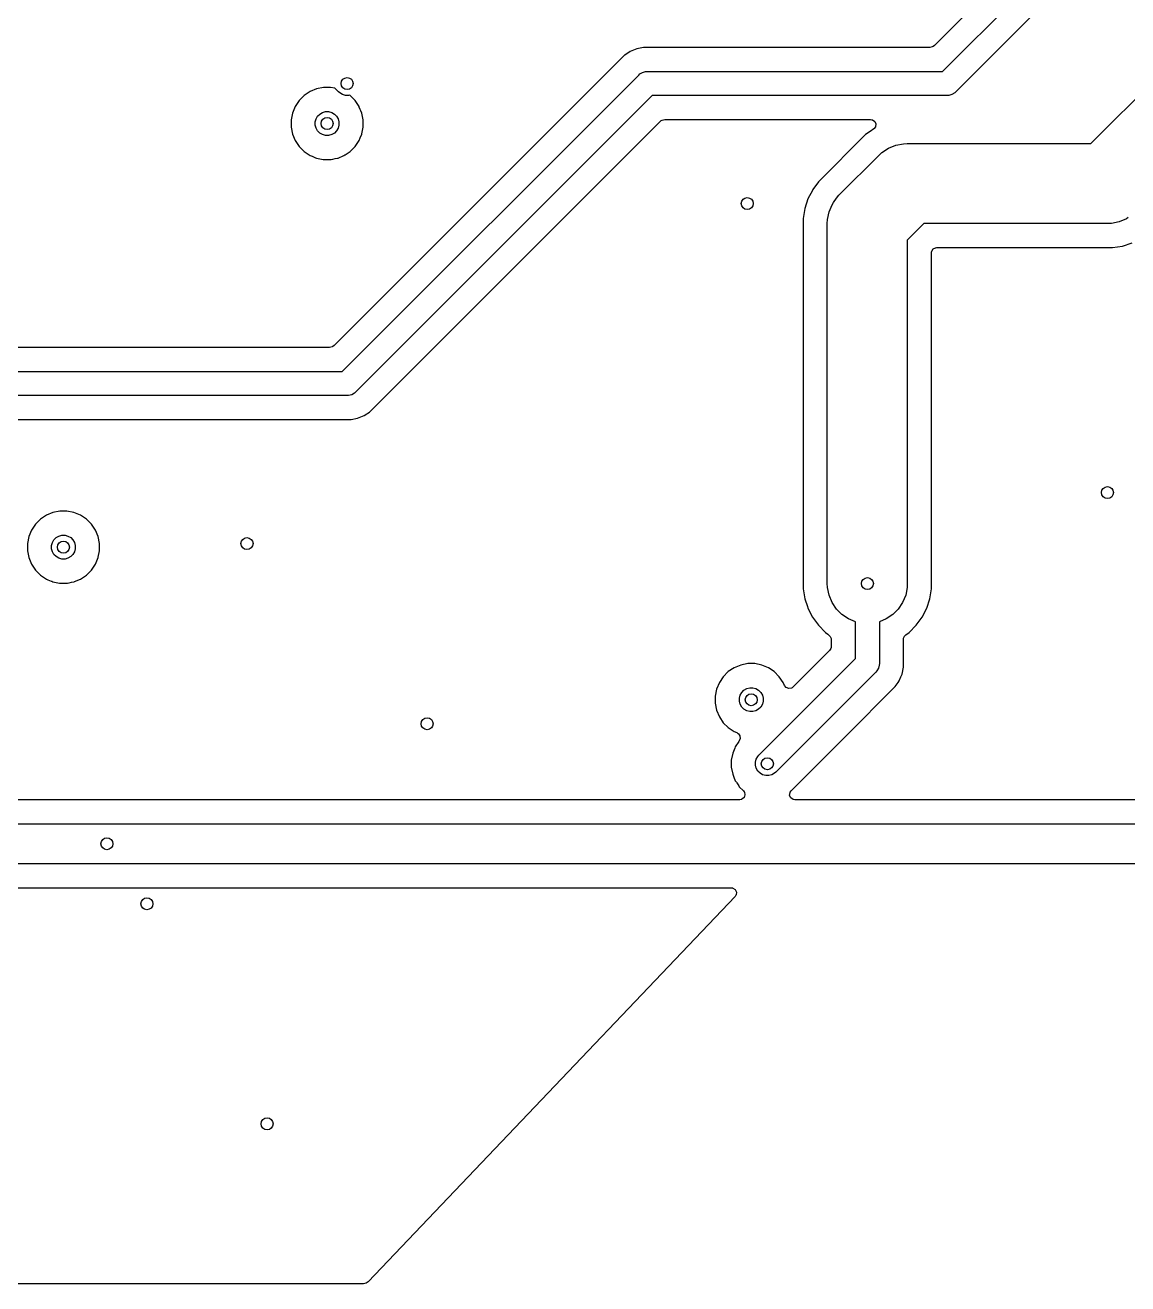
# Model space of a CAD drawing. Header units: inches. Extents: x 1.32 to 5.22, y -7.01 to -1.14.
# Drawn here: x 2.36 to 3.445, y -7.008 to -5.769 of the extents above; entities that cross this region are included whole.
import ezdxf

# ---------------------------------------------------------------- set-up
doc = ezdxf.new("R2010")
doc.units = ezdxf.units.IN
doc.header["$MEASUREMENT"] = 0
doc.layers.add('F.Cu', color=13, linetype='CONTINUOUS', true_color=0xc83434)

msp = doc.modelspace()

# ---------------------------------------------------------------- linework, layer by layer
at = {"layer": 'F.Cu', "linetype": 'CONTINUOUS'}
for p, q in [((3.3093, -5.7351), (3.255, -5.7894)), ((3.2628, -5.815), (3.3346, -5.7431)), ((3.3548, -5.7564), (3.2761, -5.8351)), ((2.9556, -5.7954), (2.9505, -5.7988)), ((2.9621, -5.7927), (2.9556, -5.7954)), ((2.9689, -5.7913), (2.9621, -5.7927)), ((2.9621, -5.7927), (2.9621, -5.7927)), ((2.9621, -5.7927), (2.9621, -5.7927)), ((2.9621, -5.7927), (2.9621, -5.7927)), ((3.2506, -5.7913), (2.9689, -5.7913)), ((3.2529, -5.7907), (3.2506, -5.7913)), ((3.2538, -5.7902), (3.2529, -5.7907)), ((3.255, -5.7894), (3.2538, -5.7902)), ((2.9498, -5.7992), (2.6644, -6.0847)), ((2.9505, -5.7988), (2.9498, -5.7992)), ((2.9498, -5.7992), (2.9498, -5.7992)), ((2.9505, -5.7988), (2.9505, -5.7988)), ((3.4089, -5.8858), (3.4958, -5.7989)), ((2.6723, -6.1102), (2.9641, -5.8184)), ((2.9641, -5.8184), (2.9653, -5.8174)), ((2.9653, -5.8174), (2.9679, -5.8159)), ((2.9679, -5.8159), (2.9709, -5.8151)), ((2.9709, -5.8151), (2.9724, -5.815)), ((2.9724, -5.815), (3.2628, -5.815)), ((2.6471, -5.8321), (2.6407, -5.8347)), ((2.654, -5.8307), (2.6471, -5.8321)), ((2.6471, -5.8321), (2.6471, -5.8321)), ((2.6471, -5.8321), (2.6471, -5.8321)), ((2.661, -5.8307), (2.654, -5.8307)), ((2.654, -5.8307), (2.654, -5.8307)), ((2.654, -5.8307), (2.654, -5.8307)), ((2.6652, -5.8315), (2.661, -5.8307)), ((2.661, -5.8307), (2.661, -5.8307)), ((2.661, -5.8307), (2.661, -5.8307)), ((2.6688, -5.8351), (2.6652, -5.8315)), ((2.6299, -5.8435), (2.6261, -5.8493)), ((2.6349, -5.8386), (2.6299, -5.8435)), ((2.6299, -5.8435), (2.6299, -5.8435)), ((2.6407, -5.8347), (2.6349, -5.8386)), ((2.6349, -5.8386), (2.6349, -5.8386)), ((2.6349, -5.8386), (2.6349, -5.8386)), ((2.6407, -5.8347), (2.6407, -5.8347)), ((2.6407, -5.8347), (2.6407, -5.8347)), ((2.67, -5.8361), (2.6688, -5.8351)), ((2.6726, -5.8377), (2.67, -5.8361)), ((2.6756, -5.8385), (2.6726, -5.8377)), ((2.6787, -5.8385), (2.6756, -5.8385)), ((2.6796, -5.8383), (2.6787, -5.8385)), ((2.6801, -5.8386), (2.6796, -5.8383)), ((2.685, -5.8435), (2.6801, -5.8386)), ((2.6801, -5.8386), (2.6801, -5.8386)), ((2.6801, -5.8386), (2.6801, -5.8386)), ((2.6889, -5.8493), (2.685, -5.8435)), ((2.685, -5.8435), (2.685, -5.8435)), ((2.685, -5.8435), (2.685, -5.8435)), ((2.685, -5.8435), (2.685, -5.8435)), ((2.9773, -5.8386), (2.6855, -6.1304)), ((3.2677, -5.8386), (2.9773, -5.8386)), ((3.2693, -5.8385), (3.2677, -5.8386)), ((3.2722, -5.8377), (3.2693, -5.8385)), ((3.2749, -5.8361), (3.2722, -5.8377)), ((3.2761, -5.8351), (3.2749, -5.8361)), ((2.6234, -5.8558), (2.622, -5.8626)), ((2.6261, -5.8493), (2.6234, -5.8558)), ((2.6234, -5.8558), (2.6234, -5.8558)), ((2.6234, -5.8558), (2.6234, -5.8558)), ((2.6261, -5.8493), (2.6261, -5.8493)), ((2.6261, -5.8493), (2.6261, -5.8493)), ((2.6481, -5.859), (2.6503, -5.8568)), ((2.6503, -5.8568), (2.653, -5.8552)), ((2.653, -5.8552), (2.6559, -5.8544)), ((2.6559, -5.8544), (2.659, -5.8544)), ((2.659, -5.8544), (2.662, -5.8552)), ((2.662, -5.8552), (2.6647, -5.8568)), ((2.6647, -5.8568), (2.6669, -5.859)), ((2.6891, -5.8499), (2.6889, -5.8493)), ((2.6889, -5.8493), (2.6889, -5.8493)), ((2.6901, -5.8523), (2.6891, -5.8499)), ((2.6906, -5.8535), (2.6901, -5.8523)), ((2.6916, -5.8558), (2.6906, -5.8535)), ((2.6929, -5.8626), (2.6916, -5.8558)), ((2.6916, -5.8558), (2.6916, -5.8558)), ((2.622, -5.8626), (2.622, -5.8696)), ((2.622, -5.8696), (2.6234, -5.8765)), ((2.6458, -5.8646), (2.6466, -5.8616)), ((2.6458, -5.8677), (2.6458, -5.8646)), ((2.6466, -5.8707), (2.6458, -5.8677)), ((2.6466, -5.8616), (2.6481, -5.859)), ((2.6669, -5.859), (2.6684, -5.8616)), ((2.6684, -5.8616), (2.6692, -5.8646)), ((2.6692, -5.8677), (2.6684, -5.8707)), ((2.6692, -5.8646), (2.6692, -5.8677)), ((2.6916, -5.8764), (2.6929, -5.8696)), ((2.6929, -5.8696), (2.6929, -5.8626)), ((2.6929, -5.8626), (2.6929, -5.8626)), ((2.6929, -5.8696), (2.6929, -5.8696)), ((2.6998, -6.1496), (2.9852, -5.8642)), ((2.9852, -5.8642), (2.9863, -5.8633)), ((2.9863, -5.8633), (2.9872, -5.8628)), ((2.9872, -5.8628), (2.9896, -5.8622)), ((2.9896, -5.8622), (3.1921, -5.8622)), ((3.1921, -5.8622), (3.1935, -5.8624)), ((3.1935, -5.8624), (3.1939, -5.8625)), ((3.1939, -5.8625), (3.1962, -5.864)), ((3.197, -5.8693), (3.1957, -5.871)), ((3.1962, -5.864), (3.1974, -5.8665)), ((3.1974, -5.8665), (3.197, -5.8693)), ((3.197, -5.8693), (3.197, -5.8693)), ((3.197, -5.8693), (3.197, -5.8693)), ((2.6234, -5.8765), (2.6234, -5.8765)), ((2.6234, -5.8765), (2.6234, -5.8765)), ((2.6234, -5.8765), (2.626, -5.8828)), ((2.6481, -5.8733), (2.6466, -5.8707)), ((2.6503, -5.8755), (2.6481, -5.8733)), ((2.653, -5.8771), (2.6503, -5.8755)), ((2.6559, -5.8779), (2.653, -5.8771)), ((2.659, -5.8779), (2.6559, -5.8779)), ((2.662, -5.8771), (2.659, -5.8779)), ((2.6647, -5.8755), (2.662, -5.8771)), ((2.6669, -5.8733), (2.6647, -5.8755)), ((2.6684, -5.8707), (2.6669, -5.8733)), ((2.6889, -5.8828), (2.69, -5.8802)), ((2.69, -5.8802), (2.6916, -5.8765)), ((2.6916, -5.8765), (2.6916, -5.8764)), ((3.1873, -5.8771), (3.1409, -5.9235)), ((3.1916, -5.874), (3.1873, -5.8771)), ((3.1873, -5.8771), (3.1873, -5.8771)), ((3.1953, -5.8713), (3.1916, -5.874)), ((3.1956, -5.8711), (3.1953, -5.8713)), ((3.1957, -5.871), (3.1956, -5.8711)), ((2.626, -5.8828), (2.6261, -5.8829)), ((2.6261, -5.8829), (2.6261, -5.8829)), ((2.6261, -5.8829), (2.6261, -5.8829)), ((2.6261, -5.8829), (2.6299, -5.8887)), ((2.6299, -5.8887), (2.6299, -5.8887)), ((2.6299, -5.8887), (2.6299, -5.8887)), ((2.6299, -5.8887), (2.6349, -5.8937)), ((2.6349, -5.8937), (2.6349, -5.8937)), ((2.6349, -5.8937), (2.6349, -5.8937)), ((2.6349, -5.8937), (2.6407, -5.8976)), ((2.6753, -5.8969), (2.6801, -5.8937)), ((2.6801, -5.8937), (2.685, -5.8887)), ((2.685, -5.8887), (2.6889, -5.8829)), ((2.6889, -5.8829), (2.6889, -5.8828)), ((3.2005, -5.8974), (3.2034, -5.8948)), ((3.2034, -5.8948), (3.2098, -5.8905)), ((3.2098, -5.8905), (3.2169, -5.8875)), ((3.2169, -5.8875), (3.2245, -5.886)), ((3.2245, -5.886), (3.2283, -5.8858)), ((3.2283, -5.8858), (3.4089, -5.8858)), ((2.6407, -5.8976), (2.6407, -5.8976)), ((2.6407, -5.8976), (2.6428, -5.8984)), ((2.6428, -5.8984), (2.6455, -5.8996)), ((2.6455, -5.8996), (2.6455, -5.8996)), ((2.6455, -5.8996), (2.6461, -5.8998)), ((2.6461, -5.8998), (2.6471, -5.9002)), ((2.6471, -5.9002), (2.6471, -5.9002)), ((2.6471, -5.9002), (2.6471, -5.9002)), ((2.6471, -5.9002), (2.6537, -5.9015)), ((2.6537, -5.9015), (2.6538, -5.9016)), ((2.6538, -5.9016), (2.654, -5.9016)), ((2.654, -5.9016), (2.661, -5.9016)), ((2.661, -5.9016), (2.6611, -5.9016)), ((2.6611, -5.9016), (2.6614, -5.9015)), ((2.6614, -5.9015), (2.6633, -5.9011)), ((2.6633, -5.9011), (2.6655, -5.9007)), ((2.6633, -5.9011), (2.6633, -5.9011)), ((2.6655, -5.9007), (2.6678, -5.9002)), ((2.6678, -5.9002), (2.6678, -5.9002)), ((2.6678, -5.9002), (2.6678, -5.9002)), ((2.6678, -5.9002), (2.6678, -5.9002)), ((2.6678, -5.9002), (2.668, -5.9002)), ((2.668, -5.9002), (2.6683, -5.9001)), ((2.6683, -5.9001), (2.674, -5.8977)), ((2.6683, -5.9001), (2.6683, -5.9001)), ((2.674, -5.8977), (2.6741, -5.8976)), ((2.6741, -5.8976), (2.6742, -5.8976)), ((2.6742, -5.8976), (2.6744, -5.8975)), ((2.6744, -5.8975), (2.6747, -5.8974)), ((2.6747, -5.8974), (2.6751, -5.897)), ((2.6751, -5.897), (2.6753, -5.8969)), ((3.1611, -5.9367), (3.2005, -5.8974)), ((3.1349, -5.9319), (3.1306, -5.9404)), ((3.135, -5.9317), (3.1349, -5.9319)), ((3.1352, -5.9314), (3.135, -5.9317)), ((3.1353, -5.9312), (3.1352, -5.9314)), ((3.1409, -5.9235), (3.1353, -5.9312)), ((3.1409, -5.9235), (3.1409, -5.9235)), ((3.1409, -5.9235), (3.1409, -5.9235)), ((3.1306, -5.9404), (3.1275, -5.9498)), ((3.1306, -5.9404), (3.1306, -5.9404)), ((3.1306, -5.9404), (3.1306, -5.9404)), ((3.1543, -5.946), (3.1558, -5.9438)), ((3.1558, -5.9438), (3.1585, -5.9396)), ((3.1585, -5.9396), (3.1611, -5.9367)), ((3.1275, -5.9498), (3.126, -5.9596)), ((3.1275, -5.9498), (3.1275, -5.9498)), ((3.1498, -5.9607), (3.1513, -5.9531)), ((3.1513, -5.9531), (3.1543, -5.946)), ((3.126, -5.9596), (3.126, -6.3239)), ((3.1496, -5.9646), (3.1498, -5.9607)), ((3.1496, -6.3189), (3.1496, -5.9646)), ((3.2447, -5.9646), (3.2283, -5.9809)), ((3.4252, -5.9646), (3.2447, -5.9646)), ((3.4291, -5.9644), (3.4252, -5.9646)), ((3.4366, -5.9629), (3.4291, -5.9644)), ((3.4438, -5.9599), (3.4366, -5.9629)), ((3.4456, -5.9587), (3.4438, -5.9599)), ((3.2283, -5.9809), (3.2283, -6.3189)), ((3.252, -5.9938), (3.2522, -5.9924)), ((3.252, -6.004), (3.252, -5.9938)), ((3.2522, -5.9924), (3.2524, -5.9918)), ((3.2524, -5.9918), (3.2538, -5.9895)), ((3.2538, -5.9895), (3.2539, -5.9895)), ((3.2539, -5.9895), (3.2561, -5.9884)), ((3.2561, -5.9884), (3.2564, -5.9883)), ((3.2564, -5.9883), (3.2574, -5.9882)), ((3.2574, -5.9882), (3.4302, -5.9882)), ((3.4302, -5.9882), (3.44, -5.9867)), ((3.4302, -5.9882), (3.4302, -5.9882)), ((3.44, -5.9867), (3.4494, -5.9836)), ((3.252, -6.1218), (3.252, -6.004)), ((2.66, -6.0866), (2.1237, -6.0866)), ((2.6624, -6.086), (2.66, -6.0866)), ((2.6633, -6.0855), (2.6624, -6.086)), ((2.6644, -6.0847), (2.6633, -6.0855)), ((2.1112, -6.1102), (2.6723, -6.1102)), ((2.6855, -6.1304), (2.6844, -6.1314)), ((3.252, -6.3239), (3.252, -6.1218)), ((2.6772, -6.1339), (2.1063, -6.1339)), ((2.6787, -6.1338), (2.6772, -6.1339)), ((2.6817, -6.133), (2.6787, -6.1338)), ((2.6844, -6.1314), (2.6817, -6.133)), ((2.6875, -6.1561), (2.6907, -6.1548)), ((2.6907, -6.1548), (2.694, -6.1535)), ((2.694, -6.1535), (2.6965, -6.1518)), ((2.6965, -6.1518), (2.6977, -6.151)), ((2.6977, -6.151), (2.6992, -6.15)), ((2.6977, -6.151), (2.6977, -6.151)), ((2.6977, -6.151), (2.6977, -6.151)), ((2.6992, -6.15), (2.6998, -6.1496)), ((2.1028, -6.1575), (2.6807, -6.1575)), ((2.6807, -6.1575), (2.6808, -6.1575)), ((2.6808, -6.1575), (2.6811, -6.1574)), ((2.6811, -6.1574), (2.6875, -6.1561)), ((2.3813, -6.2516), (2.3755, -6.2554)), ((2.3878, -6.2489), (2.3813, -6.2516)), ((2.3813, -6.2516), (2.3813, -6.2516)), ((2.3813, -6.2516), (2.3813, -6.2516)), ((2.3946, -6.2475), (2.3878, -6.2489)), ((2.3878, -6.2489), (2.3878, -6.2489)), ((2.3878, -6.2489), (2.3878, -6.2489)), ((2.4016, -6.2475), (2.3946, -6.2475)), ((2.3946, -6.2475), (2.3946, -6.2475)), ((2.3946, -6.2475), (2.3946, -6.2475)), ((2.4085, -6.2489), (2.4016, -6.2475)), ((2.4016, -6.2475), (2.4016, -6.2475)), ((2.4016, -6.2475), (2.4016, -6.2475)), ((2.4149, -6.2516), (2.4085, -6.2489)), ((2.4085, -6.2489), (2.4085, -6.2489)), ((2.4085, -6.2489), (2.4085, -6.2489)), ((2.4207, -6.2554), (2.4149, -6.2516)), ((2.4149, -6.2516), (2.4149, -6.2516)), ((2.4149, -6.2516), (2.4149, -6.2516)), ((2.4149, -6.2516), (2.4149, -6.2516)), ((2.4149, -6.2516), (2.4149, -6.2516)), ((2.3667, -6.2662), (2.364, -6.2726)), ((2.3706, -6.2604), (2.3667, -6.2662)), ((2.3667, -6.2662), (2.3667, -6.2662)), ((2.3667, -6.2662), (2.3667, -6.2662)), ((2.3755, -6.2554), (2.3706, -6.2604)), ((2.3706, -6.2604), (2.3706, -6.2604)), ((2.3706, -6.2604), (2.3706, -6.2604)), ((2.3755, -6.2554), (2.3755, -6.2554)), ((2.3755, -6.2554), (2.3755, -6.2554)), ((2.4257, -6.2604), (2.4207, -6.2554)), ((2.4207, -6.2554), (2.4207, -6.2554)), ((2.4207, -6.2554), (2.4207, -6.2554)), ((2.4295, -6.2662), (2.4257, -6.2604)), ((2.4257, -6.2604), (2.4257, -6.2604)), ((2.4257, -6.2604), (2.4257, -6.2604)), ((2.4322, -6.2726), (2.4295, -6.2662)), ((2.4295, -6.2662), (2.4295, -6.2662)), ((2.364, -6.2726), (2.3627, -6.2795)), ((2.364, -6.2726), (2.364, -6.2726)), ((2.364, -6.2726), (2.364, -6.2726)), ((2.3864, -6.2814), (2.3872, -6.2785)), ((2.3872, -6.2785), (2.3888, -6.2758)), ((2.3888, -6.2758), (2.3909, -6.2736)), ((2.3909, -6.2736), (2.3936, -6.2721)), ((2.3936, -6.2721), (2.3966, -6.2713)), ((2.3966, -6.2713), (2.3997, -6.2713)), ((2.3997, -6.2713), (2.4026, -6.2721)), ((2.4026, -6.2721), (2.4053, -6.2736)), ((2.4053, -6.2736), (2.4075, -6.2758)), ((2.4075, -6.2758), (2.409, -6.2785)), ((2.409, -6.2785), (2.4098, -6.2814)), ((2.4336, -6.2794), (2.4322, -6.2726)), ((2.4322, -6.2726), (2.4322, -6.2726)), ((2.3627, -6.2795), (2.3627, -6.2865)), ((2.3627, -6.2865), (2.364, -6.2933)), ((2.3864, -6.2845), (2.3864, -6.2814)), ((2.3872, -6.2875), (2.3864, -6.2845)), ((2.3888, -6.2902), (2.3872, -6.2875)), ((2.3909, -6.2923), (2.3888, -6.2902)), ((2.4075, -6.2902), (2.4053, -6.2923)), ((2.409, -6.2875), (2.4075, -6.2902)), ((2.4098, -6.2845), (2.409, -6.2875)), ((2.4098, -6.2814), (2.4098, -6.2845)), ((2.4323, -6.2927), (2.4336, -6.2865)), ((2.4336, -6.2795), (2.4336, -6.2794)), ((2.4336, -6.2865), (2.4336, -6.2795)), ((2.4336, -6.2865), (2.4336, -6.2865)), ((2.364, -6.2933), (2.364, -6.2933)), ((2.364, -6.2933), (2.364, -6.2933)), ((2.364, -6.2933), (2.3667, -6.2998)), ((2.3667, -6.2998), (2.3667, -6.2998)), ((2.3667, -6.2998), (2.3667, -6.2998)), ((2.3667, -6.2998), (2.3706, -6.3056)), ((2.3936, -6.2939), (2.3909, -6.2923)), ((2.3966, -6.2947), (2.3936, -6.2939)), ((2.3997, -6.2947), (2.3966, -6.2947)), ((2.4026, -6.2939), (2.3997, -6.2947)), ((2.4053, -6.2923), (2.4026, -6.2939)), ((2.4257, -6.3056), (2.4295, -6.2998)), ((2.4295, -6.2998), (2.4322, -6.2933)), ((2.4322, -6.2933), (2.4323, -6.2927)), ((2.3706, -6.3056), (2.3706, -6.3056)), ((2.3706, -6.3056), (2.3706, -6.3056)), ((2.3706, -6.3056), (2.3755, -6.3105)), ((2.3755, -6.3105), (2.3755, -6.3105)), ((2.3755, -6.3105), (2.3755, -6.3105)), ((2.3755, -6.3105), (2.3813, -6.3144)), ((2.3813, -6.3144), (2.3813, -6.3144)), ((2.3813, -6.3144), (2.3828, -6.315)), ((2.3828, -6.315), (2.3862, -6.3164)), ((2.4089, -6.3169), (2.4149, -6.3144)), ((2.4149, -6.3144), (2.4207, -6.3105)), ((2.4149, -6.3144), (2.4149, -6.3144)), ((2.4149, -6.3144), (2.4149, -6.3144)), ((2.4207, -6.3105), (2.4257, -6.3056)), ((2.3862, -6.3164), (2.3862, -6.3164)), ((2.3862, -6.3164), (2.3868, -6.3166)), ((2.3868, -6.3166), (2.3878, -6.3171)), ((2.3878, -6.3171), (2.3878, -6.3171)), ((2.3878, -6.3171), (2.3878, -6.3171)), ((2.3878, -6.3171), (2.3943, -6.3184)), ((2.3943, -6.3184), (2.3944, -6.3184)), ((2.3944, -6.3184), (2.3946, -6.3184)), ((2.3946, -6.3184), (2.4016, -6.3184)), ((2.4016, -6.3184), (2.4018, -6.3184)), ((2.4018, -6.3184), (2.4021, -6.3183)), ((2.4021, -6.3183), (2.4039, -6.318)), ((2.4039, -6.318), (2.4062, -6.3175)), ((2.4039, -6.318), (2.4039, -6.318)), ((2.4062, -6.3175), (2.4085, -6.3171)), ((2.4085, -6.3171), (2.4086, -6.317)), ((2.4085, -6.3171), (2.4085, -6.3171)), ((2.4085, -6.3171), (2.4085, -6.3171)), ((2.4085, -6.3171), (2.4085, -6.3171)), ((2.4085, -6.3171), (2.4085, -6.3171)), ((2.4086, -6.317), (2.4089, -6.3169)), ((2.4089, -6.3169), (2.4089, -6.3169)), ((3.126, -6.3239), (3.1275, -6.3337)), ((3.1498, -6.3228), (3.1496, -6.3189)), ((3.1513, -6.3303), (3.1498, -6.3228)), ((3.2282, -6.3228), (3.2267, -6.3303)), ((3.2283, -6.3189), (3.2282, -6.3228)), ((3.2504, -6.3337), (3.252, -6.3239)), ((3.1275, -6.3337), (3.1275, -6.3337)), ((3.1275, -6.3337), (3.13, -6.3413)), ((3.1543, -6.3375), (3.1513, -6.3303)), ((3.1585, -6.3439), (3.1543, -6.3375)), ((3.2237, -6.3375), (3.2194, -6.3439)), ((3.2267, -6.3303), (3.2237, -6.3375)), ((3.2474, -6.3431), (3.2504, -6.3337)), ((3.13, -6.3413), (3.1306, -6.3431)), ((3.1306, -6.3431), (3.1351, -6.3519)), ((3.1351, -6.3519), (3.1409, -6.3599)), ((3.164, -6.3493), (3.1585, -6.3439)), ((3.1704, -6.3536), (3.164, -6.3493)), ((3.214, -6.3493), (3.2075, -6.3536)), ((3.2194, -6.3439), (3.214, -6.3493)), ((3.237, -6.3599), (3.2429, -6.3519)), ((3.2429, -6.3519), (3.2474, -6.3431)), ((3.1409, -6.3599), (3.1409, -6.3599)), ((3.1409, -6.3599), (3.1409, -6.3599)), ((3.1409, -6.3599), (3.1479, -6.367)), ((3.1772, -6.3564), (3.1704, -6.3536)), ((3.1772, -6.3927), (3.1772, -6.3564)), ((3.2075, -6.3536), (3.2008, -6.3564)), ((3.2008, -6.3564), (3.2008, -6.3976)), ((3.23, -6.367), (3.237, -6.3599)), ((3.1479, -6.367), (3.1501, -6.3685)), ((3.1501, -6.3685), (3.1509, -6.3692)), ((3.1509, -6.3692), (3.1519, -6.3701)), ((3.1519, -6.3701), (3.1525, -6.3708)), ((3.1525, -6.3708), (3.1534, -6.3729)), ((3.1534, -6.3729), (3.1534, -6.3731)), ((3.1534, -6.3731), (3.1535, -6.374)), ((3.1535, -6.374), (3.1535, -6.3802)), ((3.2244, -6.3742), (3.2246, -6.3728)), ((3.2244, -6.3941), (3.2244, -6.3742)), ((3.2246, -6.3728), (3.2247, -6.3727)), ((3.2247, -6.3727), (3.2249, -6.372)), ((3.2249, -6.372), (3.226, -6.37)), ((3.226, -6.37), (3.2261, -6.3699)), ((3.2261, -6.3699), (3.2268, -6.3693)), ((3.2268, -6.3693), (3.23, -6.367)), ((3.1518, -6.3847), (3.116, -6.4205)), ((3.153, -6.3826), (3.1518, -6.3847)), ((3.1533, -6.3816), (3.153, -6.3826)), ((3.1535, -6.3802), (3.1533, -6.3816)), ((3.058, -6.4017), (3.0522, -6.4055)), ((3.0645, -6.399), (3.058, -6.4017)), ((3.058, -6.4017), (3.058, -6.4017)), ((3.058, -6.4017), (3.058, -6.4017)), ((3.0713, -6.3976), (3.0645, -6.399)), ((3.0645, -6.399), (3.0645, -6.399)), ((3.0645, -6.399), (3.0645, -6.399)), ((3.0783, -6.3976), (3.0713, -6.3976)), ((3.0713, -6.3976), (3.0713, -6.3976)), ((3.0713, -6.3976), (3.0713, -6.3976)), ((3.0851, -6.399), (3.0783, -6.3976)), ((3.0783, -6.3976), (3.0783, -6.3976)), ((3.0783, -6.3976), (3.0783, -6.3976)), ((3.0822, -6.4877), (3.1772, -6.3927)), ((3.0916, -6.4017), (3.0851, -6.399)), ((3.0851, -6.399), (3.0851, -6.399)), ((3.0851, -6.399), (3.0851, -6.399)), ((3.0974, -6.4055), (3.0916, -6.4017)), ((3.0916, -6.4017), (3.0916, -6.4017)), ((3.0916, -6.4017), (3.0916, -6.4017)), ((3.0916, -6.4017), (3.0916, -6.4017)), ((3.0916, -6.4017), (3.0916, -6.4017)), ((3.1999, -6.4022), (3.1983, -6.4048)), ((3.2007, -6.3992), (3.1999, -6.4022)), ((3.2008, -6.3976), (3.2007, -6.3992)), ((3.2231, -6.408), (3.2244, -6.4011)), ((3.2244, -6.4011), (3.2244, -6.3941)), ((3.0473, -6.4105), (3.0434, -6.4163)), ((3.0522, -6.4055), (3.0473, -6.4105)), ((3.0473, -6.4105), (3.0473, -6.4105)), ((3.0522, -6.4055), (3.0522, -6.4055)), ((3.0522, -6.4055), (3.0522, -6.4055)), ((3.1023, -6.4105), (3.0974, -6.4055)), ((3.0974, -6.4055), (3.0974, -6.4055)), ((3.0974, -6.4055), (3.0974, -6.4055)), ((3.1973, -6.406), (3.0989, -6.5044)), ((3.1062, -6.4163), (3.1023, -6.4105)), ((3.1023, -6.4105), (3.1023, -6.4105)), ((3.1023, -6.4105), (3.1023, -6.4105)), ((3.1023, -6.4105), (3.1023, -6.4105)), ((3.1983, -6.4048), (3.1973, -6.406)), ((3.2192, -6.4163), (3.2204, -6.4144)), ((3.2204, -6.4144), (3.222, -6.4105)), ((3.222, -6.4105), (3.2231, -6.408)), ((3.0407, -6.4227), (3.0394, -6.4296)), ((3.0434, -6.4163), (3.0407, -6.4227)), ((3.0407, -6.4227), (3.0407, -6.4227)), ((3.0407, -6.4227), (3.0407, -6.4227)), ((3.0434, -6.4163), (3.0434, -6.4163)), ((3.0434, -6.4163), (3.0434, -6.4163)), ((3.0639, -6.4286), (3.0654, -6.4259)), ((3.0654, -6.4259), (3.0676, -6.4237)), ((3.0676, -6.4237), (3.0703, -6.4222)), ((3.0703, -6.4222), (3.0733, -6.4214)), ((3.0733, -6.4214), (3.0763, -6.4214)), ((3.0763, -6.4214), (3.0793, -6.4222)), ((3.0793, -6.4222), (3.082, -6.4237)), ((3.082, -6.4237), (3.0842, -6.4259)), ((3.0842, -6.4259), (3.0857, -6.4286)), ((3.1074, -6.4191), (3.1062, -6.4163)), ((3.1062, -6.4163), (3.1062, -6.4163)), ((3.1062, -6.4163), (3.1062, -6.4163)), ((3.1062, -6.4163), (3.1062, -6.4163)), ((3.1062, -6.4163), (3.1062, -6.4163)), ((3.1062, -6.4163), (3.1062, -6.4163)), ((3.109, -6.4211), (3.1074, -6.4191)), ((3.1091, -6.4212), (3.109, -6.4211)), ((3.1117, -6.4222), (3.1091, -6.4212)), ((3.1144, -6.4216), (3.1117, -6.4222)), ((3.1149, -6.4213), (3.1144, -6.4216)), ((3.116, -6.4205), (3.1149, -6.4213)), ((3.1676, -6.4692), (3.2165, -6.4202)), ((3.2165, -6.4202), (3.2192, -6.4163)), ((3.2165, -6.4202), (3.2165, -6.4202)), ((3.0394, -6.4296), (3.0394, -6.4366)), ((3.0394, -6.4366), (3.0407, -6.4434)), ((3.0631, -6.4315), (3.0639, -6.4286)), ((3.0631, -6.4346), (3.0631, -6.4315)), ((3.0639, -6.4376), (3.0631, -6.4346)), ((3.0654, -6.4403), (3.0639, -6.4376)), ((3.0857, -6.4376), (3.0842, -6.4403)), ((3.0857, -6.4286), (3.0865, -6.4315)), ((3.0865, -6.4346), (3.0857, -6.4376)), ((3.0865, -6.4315), (3.0865, -6.4346)), ((3.0407, -6.4434), (3.0407, -6.4434)), ((3.0407, -6.4434), (3.0407, -6.4434)), ((3.0407, -6.4434), (3.0434, -6.4499)), ((3.0434, -6.4499), (3.0434, -6.4499)), ((3.0434, -6.4499), (3.0434, -6.4499)), ((3.0434, -6.4499), (3.0473, -6.4557)), ((3.0676, -6.4424), (3.0654, -6.4403)), ((3.0703, -6.444), (3.0676, -6.4424)), ((3.0733, -6.4448), (3.0703, -6.444)), ((3.0763, -6.4448), (3.0733, -6.4448)), ((3.0793, -6.444), (3.0763, -6.4448)), ((3.082, -6.4424), (3.0793, -6.444)), ((3.0842, -6.4403), (3.082, -6.4424)), ((3.0473, -6.4557), (3.0473, -6.4557)), ((3.0473, -6.4557), (3.0473, -6.4557)), ((3.0473, -6.4557), (3.0522, -6.4606)), ((3.0522, -6.4606), (3.0522, -6.4606)), ((3.0522, -6.4606), (3.0522, -6.4606)), ((3.0522, -6.4606), (3.058, -6.4645)), ((3.058, -6.4645), (3.058, -6.4645)), ((3.058, -6.4645), (3.0605, -6.4655)), ((3.0626, -6.4742), (3.0591, -6.4793)), ((3.0605, -6.4655), (3.0617, -6.4662)), ((3.0617, -6.4662), (3.062, -6.4665)), ((3.062, -6.4665), (3.0621, -6.4666)), ((3.0621, -6.4666), (3.0637, -6.4688)), ((3.063, -6.4734), (3.0626, -6.4742)), ((3.0626, -6.4742), (3.0626, -6.4742)), ((3.0637, -6.4719), (3.063, -6.4734)), ((3.0637, -6.4688), (3.0638, -6.4716)), ((3.0638, -6.4716), (3.0637, -6.4719)), ((3.114, -6.5227), (3.1639, -6.4729)), ((3.1639, -6.4729), (3.1676, -6.4692)), ((3.0565, -6.4857), (3.0551, -6.4926)), ((3.0585, -6.4809), (3.0565, -6.4857)), ((3.0565, -6.4857), (3.0565, -6.4857)), ((3.0565, -6.4857), (3.0565, -6.4857)), ((3.0565, -6.4857), (3.0565, -6.4857)), ((3.0565, -6.4857), (3.0565, -6.4857)), ((3.0591, -6.4793), (3.0585, -6.4809)), ((3.0585, -6.4809), (3.0585, -6.4809)), ((3.0591, -6.4793), (3.0591, -6.4793)), ((3.0591, -6.4793), (3.0591, -6.4793)), ((3.0591, -6.4793), (3.0591, -6.4793)), ((3.0796, -6.4915), (3.0812, -6.4889)), ((3.0812, -6.4889), (3.0822, -6.4877)), ((3.0551, -6.4926), (3.0551, -6.4996)), ((3.0551, -6.4996), (3.0565, -6.5064)), ((3.0788, -6.4945), (3.0796, -6.4915)), ((3.0788, -6.4976), (3.0788, -6.4945)), ((3.0796, -6.5006), (3.0788, -6.4976)), ((3.0812, -6.5033), (3.0796, -6.5006)), ((3.0565, -6.5064), (3.0565, -6.5064)), ((3.0565, -6.5064), (3.0565, -6.5064)), ((3.0565, -6.5064), (3.0576, -6.5092)), ((3.0576, -6.5092), (3.0576, -6.5092)), ((3.0576, -6.5092), (3.0591, -6.5129)), ((3.0591, -6.5129), (3.0591, -6.5129)), ((3.0591, -6.5129), (3.0591, -6.5129)), ((3.0591, -6.5129), (3.0601, -6.5143)), ((3.0601, -6.5143), (3.0601, -6.5143)), ((3.0601, -6.5143), (3.0605, -6.5149)), ((3.0834, -6.5054), (3.0812, -6.5033)), ((3.086, -6.507), (3.0834, -6.5054)), ((3.089, -6.5078), (3.086, -6.507)), ((3.0921, -6.5078), (3.089, -6.5078)), ((3.0951, -6.507), (3.0921, -6.5078)), ((3.0977, -6.5054), (3.0951, -6.507)), ((3.0989, -6.5044), (3.0977, -6.5054)), ((3.0605, -6.5149), (3.0605, -6.5149)), ((3.0605, -6.5149), (3.0626, -6.518)), ((3.0626, -6.518), (3.063, -6.5187)), ((3.063, -6.5187), (3.063, -6.5187)), ((3.063, -6.5187), (3.063, -6.5187)), ((3.063, -6.5187), (3.067, -6.5226)), ((3.067, -6.5226), (3.0678, -6.5238)), ((3.0686, -6.5268), (3.0677, -6.5294)), ((3.0678, -6.5238), (3.068, -6.5241)), ((3.068, -6.5241), (3.0686, -6.5268)), ((3.1125, -6.5272), (3.1129, -6.5244)), ((3.1129, -6.5244), (3.113, -6.5242)), ((3.113, -6.5242), (3.114, -6.5227)), ((3.0635, -6.5315), (2.3194, -6.5315)), ((3.0652, -6.5312), (3.0635, -6.5315)), ((3.0655, -6.5311), (3.0652, -6.5312)), ((3.0677, -6.5294), (3.0655, -6.5311)), ((3.0655, -6.5311), (3.0655, -6.5311)), ((3.1136, -6.5297), (3.1125, -6.5272)), ((3.116, -6.5312), (3.1136, -6.5297)), ((3.1164, -6.5313), (3.116, -6.5312)), ((3.1178, -6.5315), (3.1164, -6.5313)), ((3.6648, -6.5315), (3.1178, -6.5315)), ((2.3228, -6.5551), (3.6614, -6.5551)), ((3.6533, -6.5945), (2.3228, -6.5945)), ((2.3194, -6.6181), (3.055, -6.6181)), ((3.055, -6.6181), (3.0564, -6.6183)), ((3.0564, -6.6183), (3.0568, -6.6185)), ((3.0568, -6.6185), (3.0591, -6.6199)), ((3.0597, -6.6255), (3.0588, -6.6268)), ((3.0591, -6.6199), (3.0603, -6.6224)), ((3.0599, -6.6252), (3.0597, -6.6255)), ((3.0603, -6.6224), (3.0599, -6.6252)), ((3.0599, -6.6252), (3.0599, -6.6252)), ((3.0588, -6.6268), (2.8027, -6.8958)), ((2.8027, -6.8958), (2.6979, -7.0058)), ((2.6934, -7.0079), (1.7987, -7.0079)), ((2.6959, -7.0072), (2.6934, -7.0079)), ((2.6968, -7.0067), (2.6959, -7.0072)), ((2.6979, -7.0058), (2.6968, -7.0067))]:
    msp.add_line(p, q, dxfattribs=at)
at = {"layer": 'F.Cu'}
for centre in [(2.6772, -5.8268), (2.6575, -5.8661), (3.0709, -5.9449), (3.4252, -6.2293), (2.3981, -6.283), (2.5787, -6.2795), (3.189, -6.3189), (3.0748, -6.4331), (2.7559, -6.4567), (3.0906, -6.4961), (2.4409, -6.5748), (2.4803, -6.6339), (2.5984, -6.8504)]:
    msp.add_circle(centre, 0.00591, dxfattribs=at)

doc.saveas('drawing.dxf')
